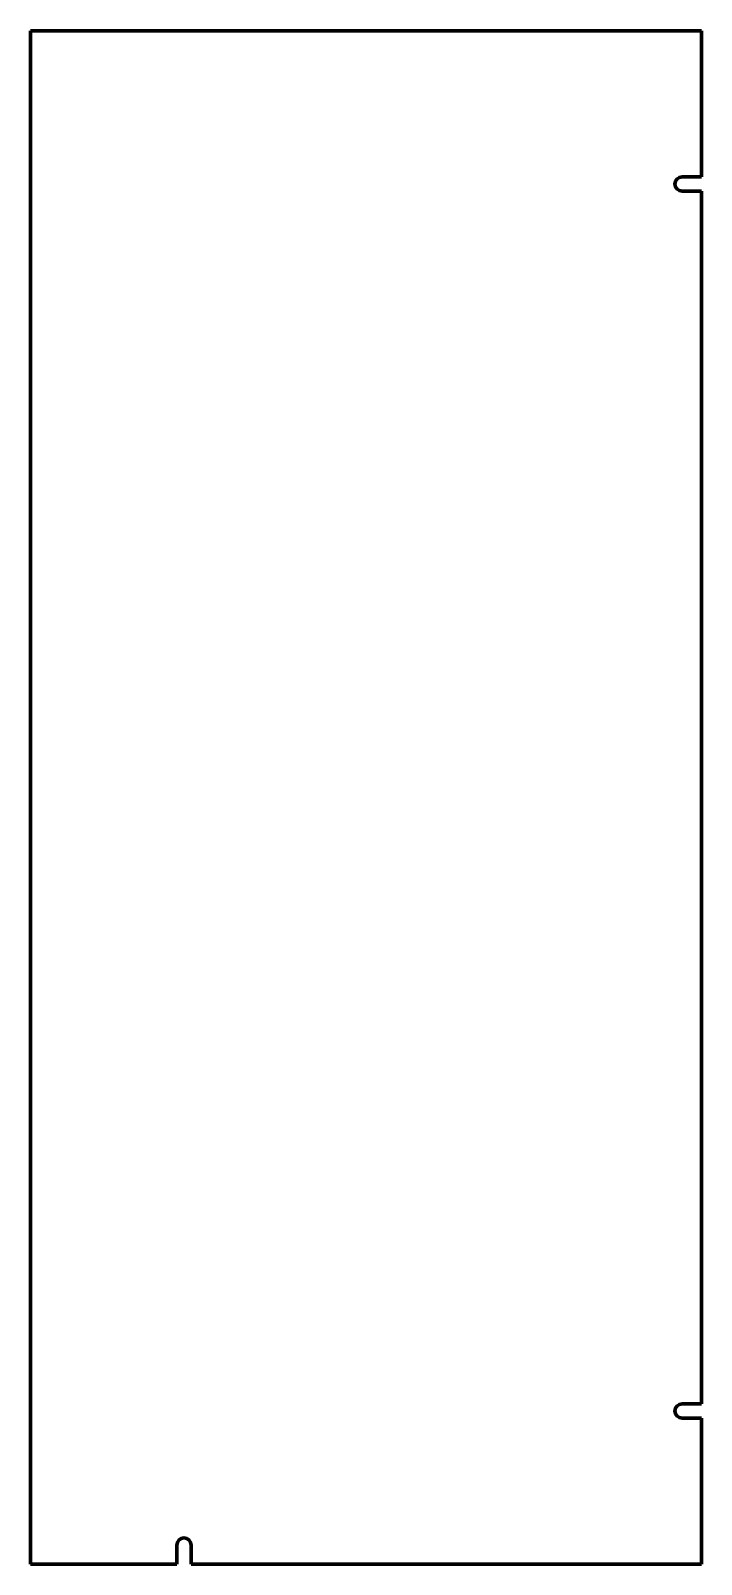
# Model space of a CAD drawing. Header units: inches. Extents: x 0 to 35, y 0 to 80.
import ezdxf

# ---------------------------------------------------------------- set-up
doc = ezdxf.new("R2010")
doc.units = ezdxf.units.IN
doc.header["$MEASUREMENT"] = 0
doc.layers.get('0').update_dxf_attribs({"linetype": 'CONTINUOUS'})

msp = doc.modelspace()

# ---------------------------------------------------------------- linework, layer by layer
at = {"color": 7, "lineweight": 90}
for p, q in [((0, 0), (0, 80)), ((0, 80), (35, 80)), ((35, 72.375), (35, 80)), ((35, 72.375), (34, 72.375)), ((35, 71.625), (34, 71.625)), ((35, 8.375), (35, 71.625)), ((35, 8.375), (34, 8.375)), ((35, 7.625), (34, 7.625)), ((35, 0), (35, 7.625)), ((7.625, 0), (7.625, 1)), ((8.375, 0), (8.375, 1)), ((0, 0), (7.625, 0)), ((8.375, 0), (35, 0))]:
    msp.add_line(p, q, dxfattribs=at)
for centre, start, end in [((34, 72), 90, 270), ((34, 8), 90, 270), ((8, 1), 0, 180)]:
    msp.add_arc(centre, 0.375, start, end, dxfattribs=at)

doc.saveas('drawing.dxf')
